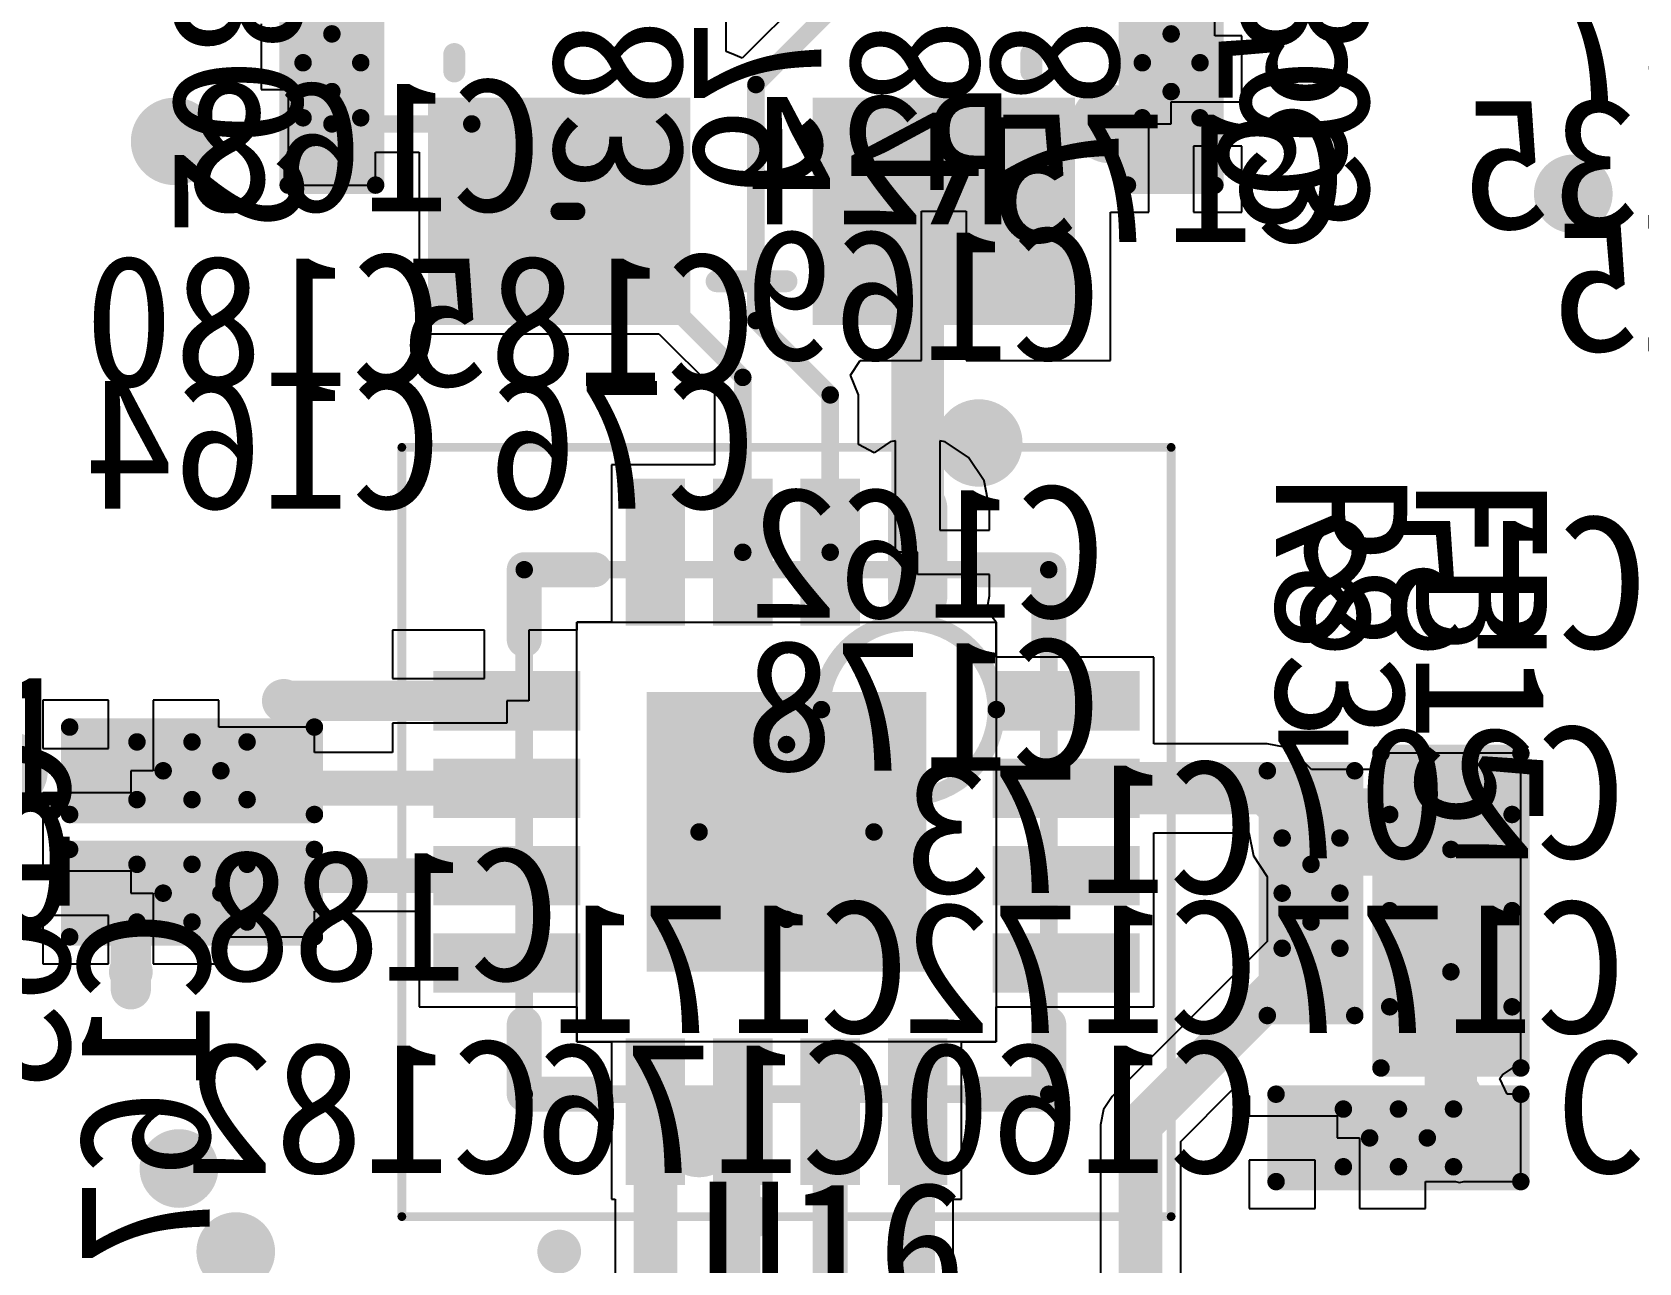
# Model space of a CAD drawing. Header units: millimetres. Extents: x 15 to 120, y 22 to 104.
# Drawn here: x 53.19 to 62.37, y 76.09 to 83.13 of the extents above; entities that cross this region are included whole.
import ezdxf

# ---------------------------------------------------------------- set-up
doc = ezdxf.new("R2010")
doc.units = ezdxf.units.MM
for name, color, linetype in [('BottomLayer', 5, 'Continuous'), ('BottomOverlay', 54, 'Continuous'), ('Mechanical13', 56, 'Continuous'), ('Mechanical15', 56, 'Continuous'), ('MultiLayer', 9, 'Continuous'), ('TopLayer', 1, 'Continuous'), ('TopOverlay', 2, 'Continuous'), ('TopPaste', 8, 'Continuous'), ('TopSolder', 216, 'Continuous')]:
    doc.layers.add(name, color=color, linetype=linetype)

msp = doc.modelspace()

# ---------------------------------------------------------------- linework, layer by layer
at = {"layer": 'BottomLayer', "const_width": 0.25}
msp.add_lwpolyline([(53.875, 82.5, 1), (54.125, 82.5, 1)], format="xyb", close=True, dxfattribs=at)
at = {"layer": 'Mechanical13', "const_width": 0.1}
for points in [[(54.735, 82.635), (54.735, 83.265)], [(55.065, 82.635), (55.065, 83.265)], [(59.535, 82.635), (59.535, 83.265)], [(59.865, 82.635), (59.865, 83.265)], [(54.735, 82.635), (55.065, 82.635)], [(59.535, 82.635), (59.865, 82.635)], [(56, 77.05), (56, 80.05)], [(56, 80.05), (59, 80.05)], [(59, 77.05), (59, 80.05)], [(53.785, 79.065), (54.415, 79.065)], [(53.785, 78.735), (53.785, 79.065)], [(54.415, 78.735), (54.415, 79.065)], [(53.785, 78.735), (54.415, 78.735)], [(60.95, 77.55), (60.95, 78.65)], [(60.95, 78.65), (61.65, 78.65)], [(61.65, 77.55), (61.65, 78.65)], [(60.335, 77.885), (60.335, 78.515)], [(60.335, 78.515), (60.665, 78.515)], [(60.665, 77.885), (60.665, 78.515)], [(53.785, 78.365), (54.415, 78.365)], [(53.785, 78.035), (53.785, 78.365)], [(54.415, 78.035), (54.415, 78.365)], [(53.785, 78.035), (54.415, 78.035)], [(60.335, 77.885), (60.665, 77.885)], [(60.95, 77.55), (61.65, 77.55)], [(56, 77.05), (59, 77.05)], [(60.685, 76.635), (60.685, 76.965)], [(60.685, 76.965), (61.315, 76.965)], [(61.315, 76.635), (61.315, 76.965)], [(60.685, 76.635), (61.315, 76.635)]]:
    msp.add_lwpolyline(points, dxfattribs=at)
at = {"layer": 'Mechanical13'}
for points, const_width in [([(54.71, 82.635, 1), (54.76, 82.635, 1)], 0.05), ([(54.71, 82.635, 1), (54.76, 82.635, 1)], 0.05), ([(55.04, 82.635, 1), (55.09, 82.635, 1)], 0.05), ([(55.04, 82.635, 1), (55.09, 82.635, 1)], 0.05), ([(59.51, 82.635, 1), (59.56, 82.635, 1)], 0.05), ([(59.51, 82.635, 1), (59.56, 82.635, 1)], 0.05), ([(59.84, 82.635, 1), (59.89, 82.635, 1)], 0.05), ([(59.84, 82.635, 1), (59.89, 82.635, 1)], 0.05), ([(55.975, 80.05, 1), (56.025, 80.05, 1)], 0.05), ([(55.975, 80.05, 1), (56.025, 80.05, 1)], 0.05), ([(58.975, 80.05, 1), (59.025, 80.05, 1)], 0.05), ([(58.975, 80.05, 1), (59.025, 80.05, 1)], 0.05), ([(58.7, 79.25, 1), (57.7, 79.25, 1)], 0.1), ([(57.675, 79.25, 1), (57.725, 79.25, 1)], 0.05), ([(58.675, 79.25, 1), (58.725, 79.25, 1)], 0.05), ([(53.76, 79.065, 1), (53.81, 79.065, 1)], 0.05), ([(53.76, 79.065, 1), (53.81, 79.065, 1)], 0.05), ([(54.39, 79.065, 1), (54.44, 79.065, 1)], 0.05), ([(54.39, 79.065, 1), (54.44, 79.065, 1)], 0.05), ([(53.76, 78.735, 1), (53.81, 78.735, 1)], 0.05), ([(53.76, 78.735, 1), (53.81, 78.735, 1)], 0.05), ([(54.39, 78.735, 1), (54.44, 78.735, 1)], 0.05), ([(54.39, 78.735, 1), (54.44, 78.735, 1)], 0.05), ([(60.925, 78.65, 1), (60.975, 78.65, 1)], 0.05), ([(60.925, 78.65, 1), (60.975, 78.65, 1)], 0.05), ([(61.625, 78.65, 1), (61.675, 78.65, 1)], 0.05), ([(61.625, 78.65, 1), (61.675, 78.65, 1)], 0.05), ([(60.31, 78.515, 1), (60.36, 78.515, 1)], 0.05), ([(60.31, 78.515, 1), (60.36, 78.515, 1)], 0.05), ([(60.64, 78.515, 1), (60.69, 78.515, 1)], 0.05), ([(60.64, 78.515, 1), (60.69, 78.515, 1)], 0.05), ([(53.76, 78.365, 1), (53.81, 78.365, 1)], 0.05), ([(53.76, 78.365, 1), (53.81, 78.365, 1)], 0.05), ([(54.39, 78.365, 1), (54.44, 78.365, 1)], 0.05), ([(54.39, 78.365, 1), (54.44, 78.365, 1)], 0.05), ([(53.76, 78.035, 1), (53.81, 78.035, 1)], 0.05), ([(53.76, 78.035, 1), (53.81, 78.035, 1)], 0.05), ([(54.39, 78.035, 1), (54.44, 78.035, 1)], 0.05), ([(54.39, 78.035, 1), (54.44, 78.035, 1)], 0.05), ([(60.31, 77.885, 1), (60.36, 77.885, 1)], 0.05), ([(60.31, 77.885, 1), (60.36, 77.885, 1)], 0.05), ([(60.64, 77.885, 1), (60.69, 77.885, 1)], 0.05), ([(60.64, 77.885, 1), (60.69, 77.885, 1)], 0.05), ([(60.925, 77.55, 1), (60.975, 77.55, 1)], 0.05), ([(60.925, 77.55, 1), (60.975, 77.55, 1)], 0.05), ([(61.625, 77.55, 1), (61.675, 77.55, 1)], 0.05), ([(61.625, 77.55, 1), (61.675, 77.55, 1)], 0.05), ([(55.975, 77.05, 1), (56.025, 77.05, 1)], 0.05), ([(55.975, 77.05, 1), (56.025, 77.05, 1)], 0.05), ([(58.975, 77.05, 1), (59.025, 77.05, 1)], 0.05), ([(58.975, 77.05, 1), (59.025, 77.05, 1)], 0.05), ([(60.66, 76.965, 1), (60.71, 76.965, 1)], 0.05), ([(60.66, 76.965, 1), (60.71, 76.965, 1)], 0.05), ([(61.29, 76.965, 1), (61.34, 76.965, 1)], 0.05), ([(61.29, 76.965, 1), (61.34, 76.965, 1)], 0.05), ([(60.66, 76.635, 1), (60.71, 76.635, 1)], 0.05), ([(60.66, 76.635, 1), (60.71, 76.635, 1)], 0.05), ([(61.29, 76.635, 1), (61.34, 76.635, 1)], 0.05), ([(61.29, 76.635, 1), (61.34, 76.635, 1)], 0.05)]:
    msp.add_lwpolyline(points, format="xyb", close=True, dxfattribs=dict(at, const_width=const_width))
at = {"layer": 'Mechanical15'}
for points, const_width in [([(54.65, 82.25), (54.65, 83.65)], 0.1), ([(55.15, 82.25), (55.15, 83.65)], 0.1), ([(59.45, 82.25), (59.45, 83.65)], 0.1), ([(59.95, 82.25), (59.95, 83.65)], 0.1), ([(54.9, 82.785), (54.9, 83.115)], 0.1), ([(59.7, 82.785), (59.7, 83.115)], 0.1), ([(54.735, 82.95), (55.065, 82.95)], 0.1), ([(59.535, 82.95), (59.865, 82.95)], 0.1), ([(54.65, 82.25), (55.15, 82.25)], 0.1), ([(59.45, 82.25), (59.95, 82.25)], 0.1), ([(55.3, 76.35), (55.3, 80.75)], 0.05), ([(55.3, 80.75), (59.7, 80.75)], 0.05), ([(59.7, 76.35), (59.7, 80.75)], 0.05), ([(53.4, 79.15), (54.8, 79.15)], 0.1), ([(53.4, 78.65), (53.4, 79.15)], 0.1), ([(54.8, 78.65), (54.8, 79.15)], 0.1), ([(54.1, 78.735), (54.1, 79.065)], 0.1), ([(57.5, 78.05), (57.5, 79.05)], 0.1), ([(60.9, 77.2), (60.9, 79)], 0.1), ([(60.9, 79), (61.7, 79)], 0.1), ([(61.7, 77.2), (61.7, 79)], 0.1), ([(53.935, 78.9), (54.265, 78.9)], 0.1), ([(60.25, 77.5), (60.25, 78.9)], 0.1), ([(60.25, 78.9), (60.75, 78.9)], 0.1), ([(60.75, 77.5), (60.75, 78.9)], 0.1), ([(53.4, 78.65), (54.8, 78.65)], 0.1), ([(57, 78.55), (58, 78.55)], 0.1), ([(53.4, 78.45), (54.8, 78.45)], 0.1), ([(53.4, 77.95), (53.4, 78.45)], 0.1), ([(54.8, 77.95), (54.8, 78.45)], 0.1), ([(61.3, 77.75), (61.3, 78.45)], 0.1), ([(54.1, 78.035), (54.1, 78.365)], 0.1), ([(60.5, 78.035), (60.5, 78.365)], 0.1), ([(53.935, 78.2), (54.265, 78.2)], 0.1), ([(60.335, 78.2), (60.665, 78.2)], 0.1), ([(60.95, 78.1), (61.65, 78.1)], 0.1), ([(53.4, 77.95), (54.8, 77.95)], 0.1), ([(60.25, 77.5), (60.75, 77.5)], 0.1), ([(60.9, 77.2), (61.7, 77.2)], 0.1), ([(60.3, 76.55), (60.3, 77.05)], 0.1), ([(60.3, 77.05), (61.7, 77.05)], 0.1), ([(61.7, 76.55), (61.7, 77.05)], 0.1), ([(61, 76.635), (61, 76.965)], 0.1), ([(60.835, 76.8), (61.165, 76.8)], 0.1), ([(60.3, 76.55), (61.7, 76.55)], 0.1), ([(55.3, 76.35), (59.7, 76.35)], 0.05)]:
    msp.add_lwpolyline(points, dxfattribs=dict(at, const_width=const_width))
for points, const_width in [([(54.875, 83.115, 1), (54.925, 83.115, 1)], 0.05), ([(59.675, 83.115, 1), (59.725, 83.115, 1)], 0.05), ([(54.71, 82.95, 1), (54.76, 82.95, 1)], 0.05), ([(55.04, 82.95, 1), (55.09, 82.95, 1)], 0.05), ([(59.51, 82.95, 1), (59.56, 82.95, 1)], 0.05), ([(59.84, 82.95, 1), (59.89, 82.95, 1)], 0.05), ([(54.875, 82.785, 1), (54.925, 82.785, 1)], 0.05), ([(59.675, 82.785, 1), (59.725, 82.785, 1)], 0.05), ([(54.625, 82.25, 1), (54.675, 82.25, 1)], 0.05), ([(54.625, 82.25, 1), (54.675, 82.25, 1)], 0.05), ([(55.125, 82.25, 1), (55.175, 82.25, 1)], 0.05), ([(55.125, 82.25, 1), (55.175, 82.25, 1)], 0.05), ([(59.425, 82.25, 1), (59.475, 82.25, 1)], 0.05), ([(59.425, 82.25, 1), (59.475, 82.25, 1)], 0.05), ([(59.925, 82.25, 1), (59.975, 82.25, 1)], 0.05), ([(59.925, 82.25, 1), (59.975, 82.25, 1)], 0.05), ([(55.2875, 80.75, 1), (55.3125, 80.75, 1)], 0.025), ([(55.2875, 80.75, 1), (55.3125, 80.75, 1)], 0.025), ([(59.6875, 80.75, 1), (59.7125, 80.75, 1)], 0.025), ([(59.6875, 80.75, 1), (59.7125, 80.75, 1)], 0.025), ([(53.375, 79.15, 1), (53.425, 79.15, 1)], 0.05), ([(53.375, 79.15, 1), (53.425, 79.15, 1)], 0.05), ([(54.775, 79.15, 1), (54.825, 79.15, 1)], 0.05), ([(54.775, 79.15, 1), (54.825, 79.15, 1)], 0.05), ([(54.075, 79.065, 1), (54.125, 79.065, 1)], 0.05), ([(57.475, 79.05, 1), (57.525, 79.05, 1)], 0.05), ([(60.875, 79, 1), (60.925, 79, 1)], 0.05), ([(60.875, 79, 1), (60.925, 79, 1)], 0.05), ([(61.675, 79, 1), (61.725, 79, 1)], 0.05), ([(61.675, 79, 1), (61.725, 79, 1)], 0.05), ([(53.91, 78.9, 1), (53.96, 78.9, 1)], 0.05), ([(54.24, 78.9, 1), (54.29, 78.9, 1)], 0.05), ([(60.225, 78.9, 1), (60.275, 78.9, 1)], 0.05), ([(60.225, 78.9, 1), (60.275, 78.9, 1)], 0.05), ([(60.725, 78.9, 1), (60.775, 78.9, 1)], 0.05), ([(60.725, 78.9, 1), (60.775, 78.9, 1)], 0.05), ([(54.075, 78.735, 1), (54.125, 78.735, 1)], 0.05), ([(53.375, 78.65, 1), (53.425, 78.65, 1)], 0.05), ([(53.375, 78.65, 1), (53.425, 78.65, 1)], 0.05), ([(54.775, 78.65, 1), (54.825, 78.65, 1)], 0.05), ([(54.775, 78.65, 1), (54.825, 78.65, 1)], 0.05), ([(56.975, 78.55, 1), (57.025, 78.55, 1)], 0.05), ([(57.975, 78.55, 1), (58.025, 78.55, 1)], 0.05), ([(53.375, 78.45, 1), (53.425, 78.45, 1)], 0.05), ([(53.375, 78.45, 1), (53.425, 78.45, 1)], 0.05), ([(54.775, 78.45, 1), (54.825, 78.45, 1)], 0.05), ([(54.775, 78.45, 1), (54.825, 78.45, 1)], 0.05), ([(61.275, 78.45, 1), (61.325, 78.45, 1)], 0.05), ([(54.075, 78.365, 1), (54.125, 78.365, 1)], 0.05), ([(60.475, 78.365, 1), (60.525, 78.365, 1)], 0.05), ([(53.91, 78.2, 1), (53.96, 78.2, 1)], 0.05), ([(54.24, 78.2, 1), (54.29, 78.2, 1)], 0.05), ([(60.31, 78.2, 1), (60.36, 78.2, 1)], 0.05), ([(60.64, 78.2, 1), (60.69, 78.2, 1)], 0.05), ([(60.925, 78.1, 1), (60.975, 78.1, 1)], 0.05), ([(61.625, 78.1, 1), (61.675, 78.1, 1)], 0.05), ([(54.075, 78.035, 1), (54.125, 78.035, 1)], 0.05), ([(57.475, 78.05, 1), (57.525, 78.05, 1)], 0.05), ([(60.475, 78.035, 1), (60.525, 78.035, 1)], 0.05), ([(53.375, 77.95, 1), (53.425, 77.95, 1)], 0.05), ([(53.375, 77.95, 1), (53.425, 77.95, 1)], 0.05), ([(54.775, 77.95, 1), (54.825, 77.95, 1)], 0.05), ([(54.775, 77.95, 1), (54.825, 77.95, 1)], 0.05), ([(61.275, 77.75, 1), (61.325, 77.75, 1)], 0.05), ([(60.225, 77.5, 1), (60.275, 77.5, 1)], 0.05), ([(60.225, 77.5, 1), (60.275, 77.5, 1)], 0.05), ([(60.725, 77.5, 1), (60.775, 77.5, 1)], 0.05), ([(60.725, 77.5, 1), (60.775, 77.5, 1)], 0.05), ([(60.875, 77.2, 1), (60.925, 77.2, 1)], 0.05), ([(60.875, 77.2, 1), (60.925, 77.2, 1)], 0.05), ([(61.675, 77.2, 1), (61.725, 77.2, 1)], 0.05), ([(61.675, 77.2, 1), (61.725, 77.2, 1)], 0.05), ([(60.275, 77.05, 1), (60.325, 77.05, 1)], 0.05), ([(60.275, 77.05, 1), (60.325, 77.05, 1)], 0.05), ([(61.675, 77.05, 1), (61.725, 77.05, 1)], 0.05), ([(61.675, 77.05, 1), (61.725, 77.05, 1)], 0.05), ([(60.975, 76.965, 1), (61.025, 76.965, 1)], 0.05), ([(60.81, 76.8, 1), (60.86, 76.8, 1)], 0.05), ([(61.14, 76.8, 1), (61.19, 76.8, 1)], 0.05), ([(60.975, 76.635, 1), (61.025, 76.635, 1)], 0.05), ([(60.275, 76.55, 1), (60.325, 76.55, 1)], 0.05), ([(60.275, 76.55, 1), (60.325, 76.55, 1)], 0.05), ([(61.675, 76.55, 1), (61.725, 76.55, 1)], 0.05), ([(61.675, 76.55, 1), (61.725, 76.55, 1)], 0.05), ([(55.2875, 76.35, 1), (55.3125, 76.35, 1)], 0.025), ([(55.2875, 76.35, 1), (55.3125, 76.35, 1)], 0.025), ([(59.6875, 76.35, 1), (59.7125, 76.35, 1)], 0.025), ([(59.6875, 76.35, 1), (59.7125, 76.35, 1)], 0.025)]:
    msp.add_lwpolyline(points, format="xyb", close=True, dxfattribs=dict(at, const_width=const_width))
at = {"layer": 'MultiLayer'}
for points, const_width in [([(59.2375, 82.6, 1), (59.4625, 82.6, 1)], 0.225), ([(59.5375, 82.725, 1), (59.6625, 82.725, 1)], 0.125), ([(53.875, 82.5, 1), (54.125, 82.5, 1)], 0.25), ([(59.5375, 82.45, 1), (59.6625, 82.45, 1)], 0.125), ([(61.8875, 82.2, 1), (62.1125, 82.2, 1)], 0.225), ([(58.1875, 80.8, 1), (58.3125, 80.8, 1)], 0.125), ([(58.1875, 80.475, 1), (58.3125, 80.475, 1)], 0.125), ([(54.5625, 79.3, 1), (54.6875, 79.3, 1)], 0.125), ([(52.9375, 78.9, 1), (53.1625, 78.9, 1)], 0.225), ([(53.6875, 77.75, 1), (53.8125, 77.75, 1)], 0.125), ([(61.2875, 77.05, 1), (61.4125, 77.05, 1)], 0.125), ([(56.8875, 76.8, 1), (57.1125, 76.8, 1)], 0.225), ([(57.1875, 76.925, 1), (57.3125, 76.925, 1)], 0.125), ([(60.4625, 76.8, 1), (60.5875, 76.8, 1)], 0.125), ([(60.7125, 76.8, 1), (60.8375, 76.8, 1)], 0.125), ([(53.9125, 76.625, 1), (54.1375, 76.625, 1)], 0.225), ([(57.1875, 76.675, 1), (57.3125, 76.675, 1)], 0.125), ([(57.2375, 76.35, 1), (57.3625, 76.35, 1)], 0.125), ([(54.2375, 76.15, 1), (54.4625, 76.15, 1)], 0.225), ([(56.1375, 76.15, 1), (56.2625, 76.15, 1)], 0.125)]:
    msp.add_lwpolyline(points, format="xyb", close=True, dxfattribs=dict(at, const_width=const_width))
at = {"layer": 'TopLayer'}
for p, q in [((57.154, 83.0143), (57.154, 83.673)), ((59.95, 83.104), (59.95, 83.65)), ((57.6, 83.3296), (57.2464, 82.976)), ((54.496, 83.173), (54.496, 82.796)), ((60.104, 83.104), (59.95, 83.104)), ((60.104, 82.727), (60.104, 83.104)), ((57.2069, 82.9924), (57.154, 83.0143)), ((57.2464, 82.976), (57.2069, 82.9924)), ((57.2069, 82.9924), (57.2069, 82.9924)), ((54.496, 82.796), (54.65, 82.796)), ((54.65, 82.796), (54.65, 82.25)), ((59.7, 82.6), (59.7, 82.727)), ((59.7, 82.727), (60.104, 82.727)), ((59.573, 82.096), (59.573, 82.6)), ((59.573, 82.6), (59.7, 82.6)), ((55.15, 82.25), (55.15, 82.4376)), ((55.15, 82.4376), (55.4, 82.4376)), ((55.4, 82.4376), (55.4, 81.4)), ((60.104, 82.473), (59.827, 82.473)), ((59.827, 82.473), (59.827, 82.096)), ((60.104, 82.096), (60.104, 82.473)), ((54.65, 82.25), (55.15, 82.25)), ((58.273, 81.246), (58.273, 82.1)), ((58.273, 82.1), (58.527, 82.1)), ((58.527, 82.1), (58.527, 81.246)), ((59.354, 81.246), (59.354, 82.096)), ((59.354, 82.096), (59.573, 82.096)), ((59.827, 82.096), (60.104, 82.096)), ((55.4, 81.4), (56.7704, 81.4)), ((56.7704, 81.4), (57.0876, 81.0827)), ((57.8656, 81.1629), (57.9212, 81.246)), ((57.9212, 81.246), (58.273, 81.246)), ((58.527, 81.246), (59.354, 81.246)), ((57.9124, 81.05), (57.8656, 81.1629)), ((57.0876, 81.0827), (57.0876, 80.65)), ((57.9124, 80.7663), (57.9124, 81.05)), ((58.0924, 80.7806), (58.0006, 80.7192)), ((58.123, 80.7867), (58.0924, 80.7806)), ((58.123, 80.15), (58.123, 80.7867)), ((58.4076, 80.7806), (58.377, 80.7867)), ((58.377, 80.7867), (58.377, 80.277)), ((58.5413, 80.6913), (58.4076, 80.7806)), ((58.0006, 80.7192), (57.9124, 80.7663)), ((58.6306, 80.5576), (58.5413, 80.6913)), ((57.0876, 80.65), (56.5, 80.65)), ((56.5, 80.65), (56.5, 79.75)), ((58.6619, 80.4), (58.6306, 80.5576)), ((58.6619, 80.277), (58.6619, 80.4)), ((58.377, 80.277), (58.6619, 80.277)), ((58.25, 80.15), (58.123, 80.15)), ((58.25, 80.023), (58.25, 80.15)), ((58.6619, 80.023), (58.25, 80.023)), ((58.6619, 79.9), (58.6619, 80.023)), ((58.6453, 79.8166), (58.6619, 79.9)), ((58.7, 79.75), (58.6453, 79.8166)), ((55.773, 79.704), (55.246, 79.704)), ((55.246, 79.704), (55.246, 79.427)), ((55.773, 79.427), (55.773, 79.704)), ((56.3, 79.704), (56.027, 79.704)), ((56.027, 79.704), (56.027, 79.3)), ((56.3, 77.35), (56.3, 79.75)), ((56.3, 79.75), (58.7, 79.75)), ((56.5, 79.75), (56.3, 79.75)), ((56.3, 79.75), (56.3, 79.704)), ((58.7, 79.75), (58.7, 77.35)), ((58.7, 79.55), (58.7, 79.75)), ((58.7, 79.75), (58.7, 79.75)), ((59.6, 79.55), (58.7, 79.55)), ((59.6, 79.0549), (59.6, 79.55)), ((55.246, 79.427), (55.773, 79.427)), ((53.623, 79.304), (53.246, 79.304)), ((53.246, 79.304), (53.246, 79.027)), ((53.623, 79.027), (53.623, 79.304)), ((54.254, 79.304), (53.877, 79.304)), ((53.877, 79.304), (53.877, 78.9)), ((54.254, 79.15), (54.254, 79.304)), ((56.027, 79.3), (55.9, 79.3)), ((55.9, 79.3), (55.9, 79.173)), ((54.8, 79.15), (54.254, 79.15)), ((54.8, 79.0039), (54.8, 79.15)), ((55.9, 79.173), (55.246, 79.173)), ((55.246, 79.173), (55.246, 79.0039)), ((60.25, 79.0549), (59.6, 79.0549)), ((60.3475, 79.0355), (60.25, 79.0549)), ((60.4302, 78.9802), (60.3475, 79.0355)), ((53.246, 79.027), (53.623, 79.027)), ((55.246, 79.0039), (54.8, 79.0039)), ((60.5036, 78.9069), (60.4302, 78.9802)), ((61.7, 79), (60.9, 79)), ((60.9, 79), (60.9, 78.9069)), ((61.7, 78.1), (61.7, 79)), ((53.877, 78.9), (53.75, 78.9)), ((53.75, 78.9), (53.75, 78.773)), ((60.9, 78.9069), (60.5036, 78.9069)), ((53.75, 78.773), (53.246, 78.773)), ((53.246, 78.773), (53.246, 78.604)), ((53.246, 78.604), (53.246, 78.604)), ((53.246, 78.604), (53.246, 78.327)), ((59.6, 78.05), (59.6, 78.5451)), ((59.6, 78.5451), (60.1441, 78.5451)), ((60.1441, 78.5451), (60.1703, 78.4134)), ((60.1703, 78.4134), (60.2477, 78.2977)), ((53.246, 78.327), (53.75, 78.327)), ((53.75, 78.327), (53.75, 78.2)), ((60.2477, 78.2977), (60.25, 78.2961)), ((60.25, 78.2961), (60.25, 78.2)), ((53.75, 78.2), (53.877, 78.2)), ((53.877, 78.2), (53.877, 77.796)), ((60.25, 78.2), (60.25, 78.2)), ((60.25, 78.2), (60.25, 78.2)), ((60.25, 78.2), (60.25, 78.2)), ((60.25, 78.2), (60.25, 78.2)), ((60.25, 78.2), (60.25, 78.2)), ((60.25, 78.2), (60.25, 78.2)), ((60.25, 78.2), (60.25, 78.2)), ((60.25, 78.2), (60.25, 78.2)), ((60.25, 78.2), (60.25, 77.9244)), ((53.623, 78.073), (53.246, 78.073)), ((53.246, 78.073), (53.246, 77.796)), ((53.623, 77.796), (53.623, 78.073)), ((54.8, 77.95), (54.8, 78.0961)), ((54.8, 78.0961), (55.4, 78.0961)), ((55.4, 78.0961), (55.4, 78.05)), ((55.4, 78.05), (55.4, 77.55)), ((59.6, 77.55), (59.6, 78.05)), ((61.7, 77.2), (61.7, 78.1)), ((61.7, 78.1), (61.7, 78.1)), ((61.7, 78.1), (61.7, 78.1)), ((61.7, 78.1), (61.7, 78.1)), ((61.7, 78.1), (61.7, 78.1)), ((61.7, 78.1), (61.7, 78.1)), ((61.7, 78.1), (61.7, 78.1)), ((54.254, 77.796), (54.254, 77.95)), ((54.254, 77.95), (54.8, 77.95)), ((60.25, 77.9244), (59.3628, 77.0372)), ((53.246, 77.796), (53.623, 77.796)), ((53.877, 77.796), (54.254, 77.796)), ((55.4, 77.55), (56.3, 77.55)), ((56.3, 77.55), (56.3, 77.35)), ((58.7, 77.35), (58.7, 77.55)), ((58.7, 77.55), (59.6, 77.55)), ((58.7, 77.35), (56.3, 77.35)), ((56.3, 77.35), (56.5, 77.35)), ((56.5, 77.35), (56.5, 76.45)), ((58.5, 76.45), (58.5, 77.35)), ((58.5, 77.35), (58.7, 77.35)), ((61.596, 77.1605), (61.6551, 77.2)), ((61.6551, 77.2), (61.7, 77.2)), ((61.5795, 77.1404), (61.596, 77.1605)), ((61.6222, 77.05), (61.5795, 77.1404)), ((59.3628, 77.0372), (59.3131, 76.9628)), ((59.7544, 76.78), (60.0536, 77.0792)), ((60.0536, 77.0792), (60.146, 77.0409)), ((60.146, 77.0409), (60.146, 76.927)), ((61.7, 77.05), (61.6222, 77.05)), ((61.7, 76.55), (61.7, 77.05)), ((59.3131, 76.9628), (59.2956, 76.875)), ((60.146, 76.927), (60.65, 76.927)), ((60.65, 76.927), (60.65, 76.8)), ((59.2956, 76.875), (59.2956, 75.925)), ((59.7544, 75.925), (59.7544, 76.78)), ((60.65, 76.8), (60.777, 76.8)), ((60.777, 76.8), (60.777, 76.396)), ((60.523, 76.673), (60.146, 76.673)), ((60.146, 76.673), (60.146, 76.396)), ((60.523, 76.396), (60.523, 76.673)), ((61.154, 76.396), (61.154, 76.55)), ((61.154, 76.55), (61.3254, 76.55)), ((61.3254, 76.55), (61.35, 76.5451)), ((61.35, 76.5451), (61.3746, 76.55)), ((61.3746, 76.55), (61.7, 76.55)), ((56.5, 76.45), (56.5206, 76.45)), ((56.5206, 76.45), (56.5206, 76.02)), ((58.4539, 75.6961), (58.4539, 76.45)), ((58.4539, 76.45), (58.5, 76.45)), ((60.146, 76.396), (60.523, 76.396)), ((60.777, 76.396), (61.154, 76.396))]:
    msp.add_line(p, q, dxfattribs=at)
for points, const_width in [([(57.325, 82.825), (58.3, 83.8)], 0.1), ([(57.325, 81.475), (57.325, 82.825)], 0.1), ([(54.9, 82.6), (55.7, 82.6)], 0.1), ([(55.7, 82.6), (56.2, 82.1)], 0.06), ([(58.25, 81.95), (58.4, 82.1)], 0.3), ([(56.2, 82.1), (56.3, 82.1)], 0.1), ([(56.3, 82.1), (57.25, 81.15)], 0.1), ([(58.25, 80.8), (58.25, 81.95)], 0.3), ([(57.325, 81.475), (57.75, 81.05)], 0.1), ([(57.25, 80.15), (57.25, 81.15)], 0.1), ([(57.75, 80.15), (57.75, 81.05)], 0.1), ([(58.25, 80.475), (58.25, 80.8)], 0.3), ([(58.25, 80.4), (58.25, 79.9)], 0.3), ([(54.625, 79.3), (55.5, 79.3)], 0.23), ([(54.45, 78.9), (54.55, 78.8)], 0.2), ([(59.1, 78.8), (60.25, 78.8)], 0.3), ([(60.25, 78.8), (60.5, 78.55)], 0.3), ([(54.55, 78.8), (55.5, 78.8)], 0.2), ([(60.5, 78.55), (61.3, 78.55)], 0.5), ([(54.45, 78.2), (54.55, 78.3)], 0.2), ([(54.55, 78.3), (55.5, 78.3)], 0.2), ([(53.75, 77.75), (53.75, 78.2)], 0.23), ([(59.525, 76.875), (60.5, 77.85)], 0.25), ([(53.75, 77.65), (53.75, 77.75)], 0.23), ([(61.3, 77.05), (61.3, 77.65)], 0.3), ([(61.3, 76.85), (61.3, 77.05)], 0.3), ([(59.525, 75.925), (59.525, 76.875)], 0.25), ([(61.3, 76.85), (61.35, 76.8)], 0.3), ([(56.75, 75.925), (56.75, 76.55)], 0.25), ([(57.25, 75.9), (57.25, 76.55)], 0.2), ([(57.75, 75.2), (57.75, 76.55)], 0.2), ([(58.25, 75.2), (58.25, 76.55)], 0.2)]:
    msp.add_lwpolyline(points, dxfattribs=dict(at, const_width=const_width))
for points, const_width in [([(57.3, 82.825, 1), (57.35, 82.825, 1)], 0.05), ([(57.3, 82.825, 1), (57.35, 82.825, 1)], 0.05), ([(59.5375, 82.725, 1), (59.6625, 82.725, 1)], 0.125), ([(53.875, 82.5, 1), (54.125, 82.5, 1)], 0.25), ([(54.875, 82.6, 1), (54.925, 82.6, 1)], 0.05), ([(55.675, 82.6, 1), (55.725, 82.6, 1)], 0.05), ([(55.685, 82.6, 1), (55.715, 82.6, 1)], 0.03), ([(59.5375, 82.45, 1), (59.6625, 82.45, 1)], 0.125), ([(58.325, 82.1, 1), (58.475, 82.1, 1)], 0.15), ([(56.175, 82.1, 1), (56.225, 82.1, 1)], 0.05), ([(56.185, 82.1, 1), (56.215, 82.1, 1)], 0.03), ([(56.275, 82.1, 1), (56.325, 82.1, 1)], 0.05), ([(56.275, 82.1, 1), (56.325, 82.1, 1)], 0.05), ([(58.175, 81.95, 1), (58.325, 81.95, 1)], 0.15), ([(58.175, 81.95, 1), (58.325, 81.95, 1)], 0.15), ([(57.3, 81.475, 1), (57.35, 81.475, 1)], 0.05), ([(57.3, 81.475, 1), (57.35, 81.475, 1)], 0.05), ([(57.225, 81.15, 1), (57.275, 81.15, 1)], 0.05), ([(57.225, 81.15, 1), (57.275, 81.15, 1)], 0.05), ([(57.725, 81.05, 1), (57.775, 81.05, 1)], 0.05), ([(57.725, 81.05, 1), (57.775, 81.05, 1)], 0.05), ([(58.175, 80.8, 1), (58.325, 80.8, 1)], 0.15), ([(58.175, 80.8, 1), (58.325, 80.8, 1)], 0.15), ([(58.1875, 80.8, 1), (58.3125, 80.8, 1)], 0.125), ([(58.175, 80.475, 1), (58.325, 80.475, 1)], 0.15), ([(58.1875, 80.475, 1), (58.3125, 80.475, 1)], 0.125), ([(58.175, 80.4, 1), (58.325, 80.4, 1)], 0.15), ([(57.225, 80.15, 1), (57.275, 80.15, 1)], 0.05), ([(57.725, 80.15, 1), (57.775, 80.15, 1)], 0.05), ([(58.175, 79.9, 1), (58.325, 79.9, 1)], 0.15), ([(54.5625, 79.3, 1), (54.6875, 79.3, 1)], 0.125), ([(54.5675, 79.3, 1), (54.6825, 79.3, 1)], 0.115), ([(55.4425, 79.3, 1), (55.5575, 79.3, 1)], 0.115), ([(54.4, 78.9, 1), (54.5, 78.9, 1)], 0.1), ([(59.025, 78.8, 1), (59.175, 78.8, 1)], 0.15), ([(60.175, 78.8, 1), (60.325, 78.8, 1)], 0.15), ([(60.175, 78.8, 1), (60.325, 78.8, 1)], 0.15), ([(54.5, 78.8, 1), (54.6, 78.8, 1)], 0.1), ([(54.5, 78.8, 1), (54.6, 78.8, 1)], 0.1), ([(55.45, 78.8, 1), (55.55, 78.8, 1)], 0.1), ([(60.375, 78.55, 1), (60.625, 78.55, 1)], 0.25), ([(61.175, 78.55, 1), (61.425, 78.55, 1)], 0.25), ([(60.425, 78.55, 1), (60.575, 78.55, 1)], 0.15), ([(54.5, 78.3, 1), (54.6, 78.3, 1)], 0.1), ([(54.5, 78.3, 1), (54.6, 78.3, 1)], 0.1), ([(55.45, 78.3, 1), (55.55, 78.3, 1)], 0.1), ([(53.6925, 78.2, 1), (53.8075, 78.2, 1)], 0.115), ([(54.4, 78.2, 1), (54.5, 78.2, 1)], 0.1), ([(60.4375, 77.85, 1), (60.5625, 77.85, 1)], 0.125), ([(53.6875, 77.75, 1), (53.8125, 77.75, 1)], 0.125), ([(53.6925, 77.75, 1), (53.8075, 77.75, 1)], 0.115), ([(53.6925, 77.75, 1), (53.8075, 77.75, 1)], 0.115), ([(53.6925, 77.65, 1), (53.8075, 77.65, 1)], 0.115), ([(61.225, 77.65, 1), (61.375, 77.65, 1)], 0.15), ([(61.225, 77.05, 1), (61.375, 77.05, 1)], 0.15), ([(61.225, 77.05, 1), (61.375, 77.05, 1)], 0.15), ([(61.2875, 77.05, 1), (61.4125, 77.05, 1)], 0.125), ([(57.1875, 76.925, 1), (57.3125, 76.925, 1)], 0.125), ([(59.4625, 76.875, 1), (59.5875, 76.875, 1)], 0.125), ([(59.4625, 76.875, 1), (59.5875, 76.875, 1)], 0.125), ([(60.4625, 76.8, 1), (60.5875, 76.8, 1)], 0.125), ([(60.7125, 76.8, 1), (60.8375, 76.8, 1)], 0.125), ([(61.225, 76.85, 1), (61.375, 76.85, 1)], 0.15), ([(61.225, 76.85, 1), (61.375, 76.85, 1)], 0.15), ([(61.275, 76.8, 1), (61.425, 76.8, 1)], 0.15), ([(57.1875, 76.675, 1), (57.3125, 76.675, 1)], 0.125), ([(56.6875, 76.55, 1), (56.8125, 76.55, 1)], 0.125), ([(57.2, 76.55, 1), (57.3, 76.55, 1)], 0.1), ([(57.7, 76.55, 1), (57.8, 76.55, 1)], 0.1), ([(58.2, 76.55, 1), (58.3, 76.55, 1)], 0.1)]:
    msp.add_lwpolyline(points, format="xyb", close=True, dxfattribs=dict(at, const_width=const_width))
for points in [[(54.75, 83.05), (55.05, 83.05), (54.75, 83.55), (55.05, 83.55)], [(59.85, 83.55), (59.55, 83.55), (59.85, 83.05), (59.55, 83.05)], [(54.75, 82.35), (55.05, 82.35), (54.75, 82.85), (55.05, 82.85)], [(59.85, 82.85), (59.55, 82.85), (59.85, 82.35), (59.55, 82.35)], [(56.9, 82.7), (55.5, 82.7), (56.9, 81.5), (55.5, 81.5)], [(59.1, 82.7), (57.7, 82.7), (59.1, 81.5), (57.7, 81.5)], [(56.6, 79.75), (56.9, 79.75), (56.6, 80.55), (56.9, 80.55)], [(57.1, 79.75), (57.4, 79.75), (57.1, 80.55), (57.4, 80.55)], [(57.6, 79.75), (57.9, 79.75), (57.6, 80.55), (57.9, 80.55)], [(55.5, 79.45), (55.5, 79.15), (56.3, 79.45), (56.3, 79.15)], [(58.7, 79.45), (58.7, 79.15), (59.5, 79.45), (59.5, 79.15)], [(56.75, 79.3), (56.75, 77.8), (58.25, 79.3), (58.25, 77.8)], [(54, 78.75), (54, 79.05), (53.5, 78.75), (53.5, 79.05)], [(54.7, 78.75), (54.7, 79.05), (54.2, 78.75), (54.2, 79.05)], [(55.5, 78.95), (55.5, 78.65), (56.3, 78.95), (56.3, 78.65)], [(58.7, 78.95), (58.7, 78.65), (59.5, 78.95), (59.5, 78.65)], [(61.6, 78.9), (61, 78.9), (61.6, 78.2), (61, 78.2)], [(60.65, 78.8), (60.35, 78.8), (60.65, 78.3), (60.35, 78.3)], [(55.5, 78.45), (55.5, 78.15), (56.3, 78.45), (56.3, 78.15)], [(58.7, 78.45), (58.7, 78.15), (59.5, 78.45), (59.5, 78.15)], [(53.5, 78.35), (53.5, 78.05), (54, 78.35), (54, 78.05)], [(54.2, 78.35), (54.2, 78.05), (54.7, 78.35), (54.7, 78.05)], [(60.65, 78.1), (60.35, 78.1), (60.65, 77.6), (60.35, 77.6)], [(55.5, 77.95), (55.5, 77.65), (56.3, 77.95), (56.3, 77.65)], [(58.7, 77.95), (58.7, 77.65), (59.5, 77.95), (59.5, 77.65)], [(61.6, 78), (61, 78), (61.6, 77.3), (61, 77.3)], [(56.6, 76.55), (56.9, 76.55), (56.6, 77.35), (56.9, 77.35)], [(57.1, 76.55), (57.4, 76.55), (57.1, 77.35), (57.4, 77.35)], [(57.6, 76.55), (57.9, 76.55), (57.6, 77.35), (57.9, 77.35)], [(58.1, 76.55), (58.4, 76.55), (58.1, 77.35), (58.4, 77.35)], [(60.4, 76.95), (60.4, 76.65), (60.9, 76.95), (60.9, 76.65)], [(61.1, 76.95), (61.1, 76.65), (61.6, 76.95), (61.6, 76.65)]]:
    msp.add_solid(points, dxfattribs=at)
at = {"layer": 'TopOverlay'}
for points, const_width in [([(55.6, 82.9), (55.6, 83)], 0.125), ([(58.9, 82.9), (58.9, 83)], 0.125), ([(57.1, 81.7), (57.5, 81.7)], 0.125), ([(56, 79.65), (56, 80.05)], 0.2), ([(56, 80.05), (56.4, 80.05)], 0.2), ([(58.6, 80.05), (59, 80.05)], 0.2), ([(59, 79.65), (59, 80.05)], 0.2), ([(56, 77.05), (56, 77.45)], 0.2), ([(59, 77.05), (59, 77.45)], 0.2), ([(56, 77.05), (56.4, 77.05)], 0.2), ([(58.6, 77.05), (59, 77.05)], 0.2)]:
    msp.add_lwpolyline(points, dxfattribs=dict(at, const_width=const_width))
for points, const_width in [([(55.5688, 83, 1), (55.6313, 83, 1)], 0.0625), ([(58.8688, 83, 1), (58.9313, 83, 1)], 0.0625), ([(55.5688, 82.9, 1), (55.6313, 82.9, 1)], 0.0625), ([(58.8688, 82.9, 1), (58.9313, 82.9, 1)], 0.0625), ([(57.0688, 81.7, 1), (57.1313, 81.7, 1)], 0.0625), ([(57.4688, 81.7, 1), (57.5313, 81.7, 1)], 0.0625), ([(58.725, 80.775, 1), (58.475, 80.775, 1)], 0.25), ([(58.4125, 80.775, 1), (58.5375, 80.775, 1)], 0.125), ([(58.6625, 80.775, 1), (58.7875, 80.775, 1)], 0.125), ([(55.95, 80.05, 1), (56.05, 80.05, 1)], 0.1), ([(55.95, 80.05, 1), (56.05, 80.05, 1)], 0.1), ([(56.35, 80.05, 1), (56.45, 80.05, 1)], 0.1), ([(58.55, 80.05, 1), (58.65, 80.05, 1)], 0.1), ([(58.95, 80.05, 1), (59.05, 80.05, 1)], 0.1), ([(58.95, 80.05, 1), (59.05, 80.05, 1)], 0.1), ([(55.95, 79.65, 1), (56.05, 79.65, 1)], 0.1), ([(58.95, 79.65, 1), (59.05, 79.65, 1)], 0.1), ([(55.95, 77.45, 1), (56.05, 77.45, 1)], 0.1), ([(58.95, 77.45, 1), (59.05, 77.45, 1)], 0.1), ([(55.95, 77.05, 1), (56.05, 77.05, 1)], 0.1), ([(55.95, 77.05, 1), (56.05, 77.05, 1)], 0.1), ([(56.35, 77.05, 1), (56.45, 77.05, 1)], 0.1), ([(58.55, 77.05, 1), (58.65, 77.05, 1)], 0.1), ([(58.95, 77.05, 1), (59.05, 77.05, 1)], 0.1), ([(58.95, 77.05, 1), (59.05, 77.05, 1)], 0.1)]:
    msp.add_lwpolyline(points, format="xyb", close=True, dxfattribs=dict(at, const_width=const_width))
at = {"layer": 'TopPaste', "const_width": 0.3}
msp.add_lwpolyline([(58.25, 80.4), (58.25, 79.9)], dxfattribs=at)
msp.add_lwpolyline([(58.25, 80.4), (58.25, 79.9)], dxfattribs=at)
at = {"layer": 'TopPaste', "const_width": 0.15}
for points in [[(58.175, 80.4, 1), (58.325, 80.4, 1)], [(58.175, 80.4, 1), (58.325, 80.4, 1)], [(58.175, 79.9, 1), (58.325, 79.9, 1)], [(58.175, 79.9, 1), (58.325, 79.9, 1)]]:
    msp.add_lwpolyline(points, format="xyb", close=True, dxfattribs=at)
at = {"layer": 'TopPaste'}
for points in [[(54.75, 83.05), (55.05, 83.05), (54.75, 83.55), (55.05, 83.55)], [(54.75, 83.05), (55.05, 83.05), (54.75, 83.55), (55.05, 83.55)], [(59.85, 83.55), (59.55, 83.55), (59.85, 83.05), (59.55, 83.05)], [(59.85, 83.55), (59.55, 83.55), (59.85, 83.05), (59.55, 83.05)], [(54.75, 82.35), (55.05, 82.35), (54.75, 82.85), (55.05, 82.85)], [(54.75, 82.35), (55.05, 82.35), (54.75, 82.85), (55.05, 82.85)], [(59.85, 82.85), (59.55, 82.85), (59.85, 82.35), (59.55, 82.35)], [(59.85, 82.85), (59.55, 82.85), (59.85, 82.35), (59.55, 82.35)], [(56.9, 82.7), (55.5, 82.7), (56.9, 81.5), (55.5, 81.5)], [(56.9, 82.7), (55.5, 82.7), (56.9, 81.5), (55.5, 81.5)], [(59.1, 82.7), (57.7, 82.7), (59.1, 81.5), (57.7, 81.5)], [(59.1, 82.7), (57.7, 82.7), (59.1, 81.5), (57.7, 81.5)], [(56.6, 79.75), (56.9, 79.75), (56.6, 80.55), (56.9, 80.55)], [(56.6, 79.75), (56.9, 79.75), (56.6, 80.55), (56.9, 80.55)], [(57.1, 79.75), (57.4, 79.75), (57.1, 80.55), (57.4, 80.55)], [(57.1, 79.75), (57.4, 79.75), (57.1, 80.55), (57.4, 80.55)], [(57.6, 79.75), (57.9, 79.75), (57.6, 80.55), (57.9, 80.55)], [(57.6, 79.75), (57.9, 79.75), (57.6, 80.55), (57.9, 80.55)], [(55.5, 79.45), (55.5, 79.15), (56.3, 79.45), (56.3, 79.15)], [(55.5, 79.45), (55.5, 79.15), (56.3, 79.45), (56.3, 79.15)], [(58.7, 79.45), (58.7, 79.15), (59.5, 79.45), (59.5, 79.15)], [(58.7, 79.45), (58.7, 79.15), (59.5, 79.45), (59.5, 79.15)], [(56.75, 79.3), (56.75, 77.8), (58.25, 79.3), (58.25, 77.8)], [(56.75, 79.3), (56.75, 77.8), (58.25, 79.3), (58.25, 77.8)], [(54, 78.75), (54, 79.05), (53.5, 78.75), (53.5, 79.05)], [(54, 78.75), (54, 79.05), (53.5, 78.75), (53.5, 79.05)], [(54.7, 78.75), (54.7, 79.05), (54.2, 78.75), (54.2, 79.05)], [(54.7, 78.75), (54.7, 79.05), (54.2, 78.75), (54.2, 79.05)], [(55.5, 78.95), (55.5, 78.65), (56.3, 78.95), (56.3, 78.65)], [(55.5, 78.95), (55.5, 78.65), (56.3, 78.95), (56.3, 78.65)], [(58.7, 78.95), (58.7, 78.65), (59.5, 78.95), (59.5, 78.65)], [(58.7, 78.95), (58.7, 78.65), (59.5, 78.95), (59.5, 78.65)], [(61.6, 78.9), (61, 78.9), (61.6, 78.2), (61, 78.2)], [(61.6, 78.9), (61, 78.9), (61.6, 78.2), (61, 78.2)], [(60.65, 78.8), (60.35, 78.8), (60.65, 78.3), (60.35, 78.3)], [(60.65, 78.8), (60.35, 78.8), (60.65, 78.3), (60.35, 78.3)], [(55.5, 78.45), (55.5, 78.15), (56.3, 78.45), (56.3, 78.15)], [(55.5, 78.45), (55.5, 78.15), (56.3, 78.45), (56.3, 78.15)], [(58.7, 78.45), (58.7, 78.15), (59.5, 78.45), (59.5, 78.15)], [(58.7, 78.45), (58.7, 78.15), (59.5, 78.45), (59.5, 78.15)], [(53.5, 78.35), (53.5, 78.05), (54, 78.35), (54, 78.05)], [(53.5, 78.35), (53.5, 78.05), (54, 78.35), (54, 78.05)], [(54.2, 78.35), (54.2, 78.05), (54.7, 78.35), (54.7, 78.05)], [(54.2, 78.35), (54.2, 78.05), (54.7, 78.35), (54.7, 78.05)], [(60.65, 78.1), (60.35, 78.1), (60.65, 77.6), (60.35, 77.6)], [(60.65, 78.1), (60.35, 78.1), (60.65, 77.6), (60.35, 77.6)], [(55.5, 77.95), (55.5, 77.65), (56.3, 77.95), (56.3, 77.65)], [(55.5, 77.95), (55.5, 77.65), (56.3, 77.95), (56.3, 77.65)], [(58.7, 77.95), (58.7, 77.65), (59.5, 77.95), (59.5, 77.65)], [(58.7, 77.95), (58.7, 77.65), (59.5, 77.95), (59.5, 77.65)], [(61.6, 78), (61, 78), (61.6, 77.3), (61, 77.3)], [(61.6, 78), (61, 78), (61.6, 77.3), (61, 77.3)], [(56.6, 76.55), (56.9, 76.55), (56.6, 77.35), (56.9, 77.35)], [(56.6, 76.55), (56.9, 76.55), (56.6, 77.35), (56.9, 77.35)], [(57.1, 76.55), (57.4, 76.55), (57.1, 77.35), (57.4, 77.35)], [(57.1, 76.55), (57.4, 76.55), (57.1, 77.35), (57.4, 77.35)], [(57.6, 76.55), (57.9, 76.55), (57.6, 77.35), (57.9, 77.35)], [(57.6, 76.55), (57.9, 76.55), (57.6, 77.35), (57.9, 77.35)], [(58.1, 76.55), (58.4, 76.55), (58.1, 77.35), (58.4, 77.35)], [(58.1, 76.55), (58.4, 76.55), (58.1, 77.35), (58.4, 77.35)], [(60.4, 76.95), (60.4, 76.65), (60.9, 76.95), (60.9, 76.65)], [(60.4, 76.95), (60.4, 76.65), (60.9, 76.95), (60.9, 76.65)], [(61.1, 76.95), (61.1, 76.65), (61.6, 76.95), (61.6, 76.65)], [(61.1, 76.95), (61.1, 76.65), (61.6, 76.95), (61.6, 76.65)]]:
    msp.add_solid(points, dxfattribs=at)
at = {"layer": 'TopSolder', "const_width": 0.34}
msp.add_lwpolyline([(58.25, 80.4), (58.25, 79.9)], dxfattribs=at)
msp.add_lwpolyline([(58.25, 80.4), (58.25, 79.9)], dxfattribs=at)
at = {"layer": 'TopSolder', "const_width": 0.17}
for points in [[(58.165, 80.4, 1), (58.335, 80.4, 1)], [(58.165, 80.4, 1), (58.335, 80.4, 1)], [(58.165, 79.9, 1), (58.335, 79.9, 1)], [(58.165, 79.9, 1), (58.335, 79.9, 1)]]:
    msp.add_lwpolyline(points, format="xyb", close=True, dxfattribs=at)
at = {"layer": 'TopSolder'}
for points in [[(54.7, 83), (55.1, 83), (54.7, 83.6), (55.1, 83.6)], [(54.7, 83), (55.1, 83), (54.7, 83.6), (55.1, 83.6)], [(59.9, 83.6), (59.5, 83.6), (59.9, 83), (59.5, 83)], [(59.9, 83.6), (59.5, 83.6), (59.9, 83), (59.5, 83)], [(54.7, 82.3), (55.1, 82.3), (54.7, 82.9), (55.1, 82.9)], [(54.7, 82.3), (55.1, 82.3), (54.7, 82.9), (55.1, 82.9)], [(59.9, 82.9), (59.5, 82.9), (59.9, 82.3), (59.5, 82.3)], [(59.9, 82.9), (59.5, 82.9), (59.9, 82.3), (59.5, 82.3)], [(56.95, 82.75), (55.45, 82.75), (56.95, 81.45), (55.45, 81.45)], [(56.95, 82.75), (55.45, 82.75), (56.95, 81.45), (55.45, 81.45)], [(59.15, 82.75), (57.65, 82.75), (59.15, 81.45), (57.65, 81.45)], [(59.15, 82.75), (57.65, 82.75), (59.15, 81.45), (57.65, 81.45)], [(56.58, 79.73), (56.92, 79.73), (56.58, 80.57), (56.92, 80.57)], [(56.58, 79.73), (56.92, 79.73), (56.58, 80.57), (56.92, 80.57)], [(57.08, 79.73), (57.42, 79.73), (57.08, 80.57), (57.42, 80.57)], [(57.08, 79.73), (57.42, 79.73), (57.08, 80.57), (57.42, 80.57)], [(57.58, 79.73), (57.92, 79.73), (57.58, 80.57), (57.92, 80.57)], [(57.58, 79.73), (57.92, 79.73), (57.58, 80.57), (57.92, 80.57)], [(55.48, 79.47), (55.48, 79.13), (56.32, 79.47), (56.32, 79.13)], [(55.48, 79.47), (55.48, 79.13), (56.32, 79.47), (56.32, 79.13)], [(58.68, 79.47), (58.68, 79.13), (59.52, 79.47), (59.52, 79.13)], [(58.68, 79.47), (58.68, 79.13), (59.52, 79.47), (59.52, 79.13)], [(56.7, 79.35), (56.7, 77.75), (58.3, 79.35), (58.3, 77.75)], [(56.7, 79.35), (56.7, 77.75), (58.3, 79.35), (58.3, 77.75)], [(54.05, 78.7), (54.05, 79.1), (53.45, 78.7), (53.45, 79.1)], [(54.05, 78.7), (54.05, 79.1), (53.45, 78.7), (53.45, 79.1)], [(54.75, 78.7), (54.75, 79.1), (54.15, 78.7), (54.15, 79.1)], [(54.75, 78.7), (54.75, 79.1), (54.15, 78.7), (54.15, 79.1)], [(55.48, 78.97), (55.48, 78.63), (56.32, 78.97), (56.32, 78.63)], [(55.48, 78.97), (55.48, 78.63), (56.32, 78.97), (56.32, 78.63)], [(58.68, 78.97), (58.68, 78.63), (59.52, 78.97), (59.52, 78.63)], [(58.68, 78.97), (58.68, 78.63), (59.52, 78.97), (59.52, 78.63)], [(61.65, 78.95), (60.95, 78.95), (61.65, 78.15), (60.95, 78.15)], [(61.65, 78.95), (60.95, 78.95), (61.65, 78.15), (60.95, 78.15)], [(60.7, 78.85), (60.3, 78.85), (60.7, 78.25), (60.3, 78.25)], [(60.7, 78.85), (60.3, 78.85), (60.7, 78.25), (60.3, 78.25)], [(53.45, 78.4), (53.45, 78), (54.05, 78.4), (54.05, 78)], [(53.45, 78.4), (53.45, 78), (54.05, 78.4), (54.05, 78)], [(54.15, 78.4), (54.15, 78), (54.75, 78.4), (54.75, 78)], [(54.15, 78.4), (54.15, 78), (54.75, 78.4), (54.75, 78)], [(55.48, 78.47), (55.48, 78.13), (56.32, 78.47), (56.32, 78.13)], [(55.48, 78.47), (55.48, 78.13), (56.32, 78.47), (56.32, 78.13)], [(58.68, 78.47), (58.68, 78.13), (59.52, 78.47), (59.52, 78.13)], [(58.68, 78.47), (58.68, 78.13), (59.52, 78.47), (59.52, 78.13)], [(60.7, 78.15), (60.3, 78.15), (60.7, 77.55), (60.3, 77.55)], [(60.7, 78.15), (60.3, 78.15), (60.7, 77.55), (60.3, 77.55)], [(61.65, 78.05), (60.95, 78.05), (61.65, 77.25), (60.95, 77.25)], [(61.65, 78.05), (60.95, 78.05), (61.65, 77.25), (60.95, 77.25)], [(55.48, 77.97), (55.48, 77.63), (56.32, 77.97), (56.32, 77.63)], [(55.48, 77.97), (55.48, 77.63), (56.32, 77.97), (56.32, 77.63)], [(58.68, 77.97), (58.68, 77.63), (59.52, 77.97), (59.52, 77.63)], [(58.68, 77.97), (58.68, 77.63), (59.52, 77.97), (59.52, 77.63)], [(56.58, 76.53), (56.92, 76.53), (56.58, 77.37), (56.92, 77.37)], [(56.58, 76.53), (56.92, 76.53), (56.58, 77.37), (56.92, 77.37)], [(57.08, 76.53), (57.42, 76.53), (57.08, 77.37), (57.42, 77.37)], [(57.08, 76.53), (57.42, 76.53), (57.08, 77.37), (57.42, 77.37)], [(57.58, 76.53), (57.92, 76.53), (57.58, 77.37), (57.92, 77.37)], [(57.58, 76.53), (57.92, 76.53), (57.58, 77.37), (57.92, 77.37)], [(58.08, 76.53), (58.42, 76.53), (58.08, 77.37), (58.42, 77.37)], [(58.08, 76.53), (58.42, 76.53), (58.08, 77.37), (58.42, 77.37)], [(60.35, 77), (60.35, 76.6), (60.95, 77), (60.95, 76.6)], [(60.35, 77), (60.35, 76.6), (60.95, 77), (60.95, 76.6)], [(61.05, 77), (61.05, 76.6), (61.65, 77), (61.65, 76.6)], [(61.05, 77), (61.05, 76.6), (61.65, 77), (61.65, 76.6)]]:
    msp.add_solid(points, dxfattribs=at)

# ---------------------------------------------------------------- texts
at = {"layer": 'BottomOverlay', "text_generation_flag": 2}
for s, rotation, p in [('C183', 90, (56.9, 84.225)), ('C179', 90, (57.7, 84.225)), ('C184', 90, (58.6, 84.225)), ('C187', 90, (59.4, 84.225)), ('C159', 90, (60.7, 84.2)), ('R67', 360, (63.4, 82.7)), ('C168', 360, (56.1, 82.1)), ('R24', 360, (58.8, 82.025)), ('C235', 360, (63.4, 82)), ('C175', 360, (60.7, 81.925)), ('C169', 360, (59.3, 81.25)), ('R25', 360, (63.4, 81.3)), ('C180', 360, (55.525, 81.1)), ('C185', 360, (57.325, 81.1)), ('C164', 360, (55.525, 80.4)), ('C76', 360, (57.325, 80.4)), ('C162', 360, (59.325, 79.775)), ('C158', 360, (62.425, 79.6)), ('C178', 360, (59.3, 78.9)), ('C207', 360, (62.3, 78.4)), ('C163', 90, (53.4, 79.1)), ('C173', 360, (60.2, 78.2)), ('C188', 360, (56.2, 77.7)), ('C171', 360, (58.2, 77.4)), ('C172', 360, (60.2, 77.4)), ('C177', 360, (62.3, 77.4)), ('C167', 90, (54.2, 78.1)), ('C182', 360, (56.1, 76.6)), ('C176', 360, (58.1, 76.6)), ('C160', 360, (60.2, 76.6))]:
    msp.add_text(s, height=0.75, rotation=rotation, dxfattribs=at).set_placement(p)
at = {"layer": 'TopOverlay'}
for s, rotation, p in [('C302', 270, (54, 84)), ('C303', 270, (60.1, 84)), ('R83', 270, (60.3, 80.6)), ('FB15', 270, (61.1, 80.6)), ('R91', 360, (51.9, 78.7)), ('R90', 360, (51.9, 78)), ('C299', 360, (61.9, 76.6)), ('U16', 360, (57, 75.8))]:
    msp.add_text(s, height=0.75, rotation=rotation, dxfattribs=at).set_placement(p)

doc.saveas('drawing.dxf')
